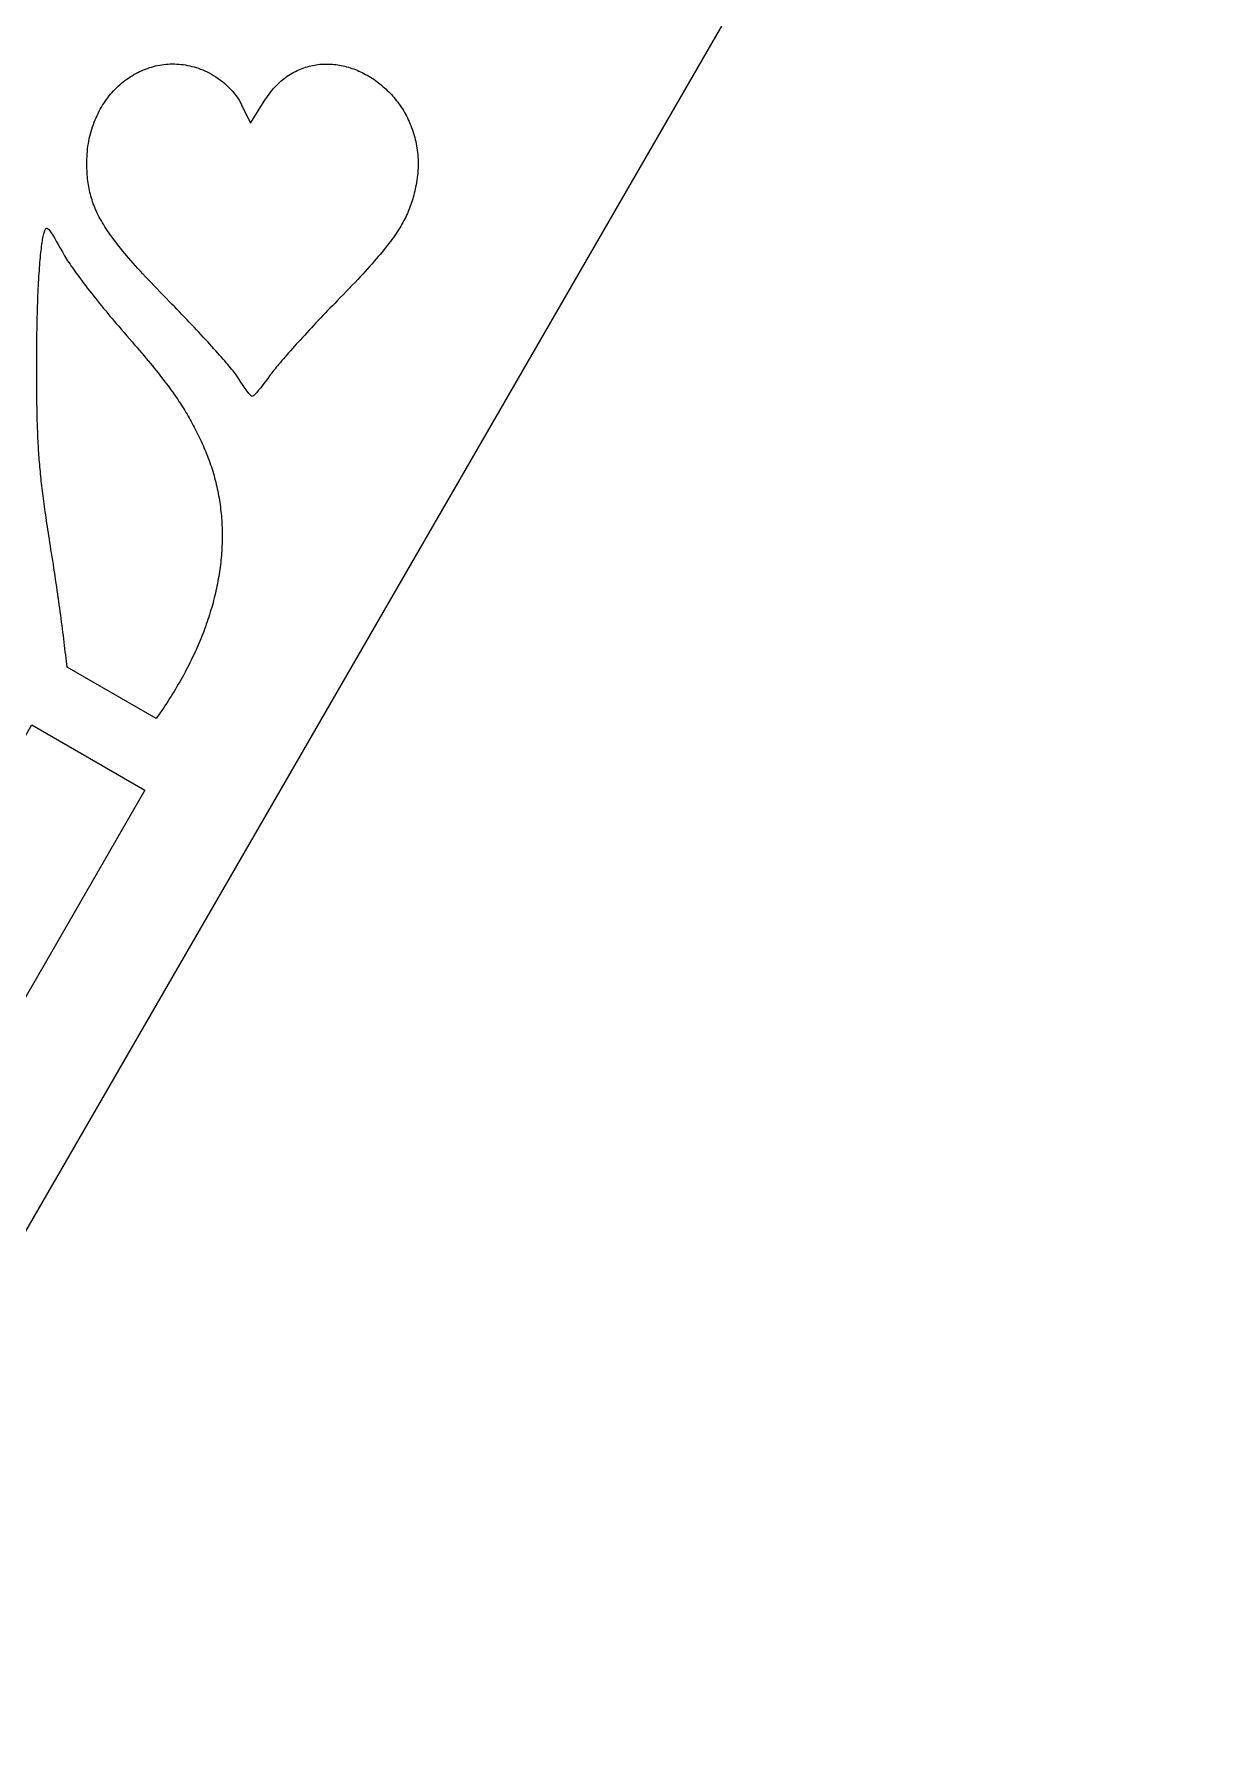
# Model space of a CAD drawing. Header units: millimetres. Extents: x 10 to 410, y 18 to 283.
# Drawn here: x 344.24 to 372, y 160.38 to 200.96 of the extents above; entities that cross this region are included whole.
import ezdxf

# ---------------------------------------------------------------- set-up
doc = ezdxf.new("R2010")
doc.units = ezdxf.units.MM
doc.layers.add('CUT', color=1, linetype='Continuous')

msp = doc.modelspace()

# ---------------------------------------------------------------- linework, layer by layer
at = {"layer": 'CUT'}
for points in [[(337, 160.3782), (372, 221), (337, 281.6218), (267, 281.6218), (232, 221), (267, 160.3782)], [(346.8814, 195.2072), (346.8193, 195.274), (346.759, 195.3395), (346.7004, 195.4038), (346.6436, 195.4669), (346.5884, 195.5287), (346.535, 195.5895), (346.4831, 195.6491), (346.433, 195.7076), (346.3844, 195.7651), (346.3374, 195.8217), (346.292, 195.8773), (346.2481, 195.932), (346.2058, 195.9858), (346.1649, 196.0388), (346.1256, 196.0909), (346.0876, 196.1424), (346.0511, 196.1931), (346.016, 196.2432), (345.9823, 196.2926), (345.9499, 196.3414), (345.9188, 196.3897), (345.8891, 196.4375), (345.8607, 196.4847), (345.8335, 196.5316), (345.8075, 196.578), (345.7828, 196.6241), (345.7592, 196.6699), (345.7369, 196.7154), (345.7157, 196.7607), (345.6956, 196.8057), (345.6766, 196.8506), (345.6586, 196.8954), (345.6418, 196.9401), (345.6259, 196.9847), (345.6111, 197.0293), (345.5972, 197.074), (345.5843, 197.1188), (345.5724, 197.1636), (345.5613, 197.2086), (345.5512, 197.2538), (345.5419, 197.2993), (345.5335, 197.345), (345.5259, 197.391), (345.519, 197.4374), (345.513, 197.4841), (345.5077, 197.5313), (345.5031, 197.579), (345.4993, 197.6272), (345.4961, 197.6759), (345.4936, 197.7252), (345.4917, 197.7751), (345.4904, 197.8257), (345.4897, 197.8769), (345.4896, 197.929), (345.4905, 197.9931), (345.4928, 198.0566), (345.4965, 198.1195), (345.5016, 198.1817), (345.5081, 198.2434), (345.5159, 198.3043), (345.525, 198.3647), (345.5354, 198.4243), (345.5471, 198.4832), (345.5601, 198.5415), (345.5742, 198.599), (345.5897, 198.6558), (345.6063, 198.7118), (345.624, 198.7671), (345.643, 198.8216), (345.663, 198.8753), (345.6842, 198.9282), (345.7065, 198.9803), (345.7299, 199.0316), (345.7543, 199.082), (345.7798, 199.1316), (345.8062, 199.1803), (345.8337, 199.2281), (345.8621, 199.275), (345.8915, 199.321), (345.9219, 199.366), (345.9531, 199.4102), (345.9853, 199.4533), (346.0183, 199.4955), (346.0522, 199.5368), (346.0869, 199.577), (346.1224, 199.6162), (346.1587, 199.6544), (346.1958, 199.6916), (346.2337, 199.7277), (346.2722, 199.7627), (346.3115, 199.7967), (346.3515, 199.8295), (346.3922, 199.8613), (346.4335, 199.8919), (346.4755, 199.9215), (346.518, 199.9498), (346.5612, 199.977), (346.6049, 200.0031), (346.6492, 200.0279), (346.694, 200.0515), (346.7393, 200.0739), (346.7851, 200.0951), (346.8314, 200.1151), (346.8782, 200.1338), (346.9254, 200.1512), (346.9729, 200.1673), (347.0209, 200.1821), (347.0693, 200.1957), (347.118, 200.2079), (347.167, 200.2187), (347.2163, 200.2282), (347.266, 200.2363), (347.3159, 200.2431), (347.366, 200.2484), (347.4164, 200.2524), (347.467, 200.2549), (347.5178, 200.256), (347.5688, 200.2556), (347.6199, 200.2538), (347.6711, 200.2504), (347.7225, 200.2456), (347.7739, 200.2393), (347.8254, 200.2315), (347.8769, 200.2221), (347.9285, 200.2112), (347.9801, 200.1987), (348.0317, 200.1847), (348.0832, 200.169), (348.1347, 200.1518), (348.1862, 200.133), (348.2375, 200.1125), (348.2887, 200.0903), (348.3398, 200.0665), (348.3908, 200.0411), (348.4415, 200.0139), (348.4921, 199.9851), (348.5487, 199.9503), (348.6041, 199.9131), (348.6583, 199.8739), (348.7111, 199.8326), (348.7623, 199.7894), (348.8118, 199.7445), (348.8595, 199.6979), (348.9052, 199.6499), (348.9489, 199.6006), (348.9903, 199.5502), (349.0294, 199.4986), (349.066, 199.4462), (349.0999, 199.3931), (349.1311, 199.3393), (349.1595, 199.285), (349.3727, 198.8522), (349.6931, 199.3697), (349.723, 199.4169), (349.7536, 199.4627), (349.7848, 199.5071), (349.8166, 199.5501), (349.849, 199.5917), (349.882, 199.632), (349.9154, 199.6709), (349.9495, 199.7085), (349.984, 199.7447), (350.0191, 199.7796), (350.0546, 199.8132), (350.0906, 199.8454), (350.1271, 199.8764), (350.164, 199.9061), (350.2013, 199.9345), (350.239, 199.9616), (350.2771, 199.9874), (350.3156, 200.012), (350.3545, 200.0354), (350.3936, 200.0575), (350.4332, 200.0784), (350.473, 200.098), (350.5131, 200.1165), (350.5535, 200.1337), (350.5942, 200.1497), (350.6351, 200.1646), (350.6763, 200.1783), (350.7176, 200.1908), (350.7592, 200.2022), (350.8009, 200.2124), (350.8429, 200.2215), (350.8849, 200.2294), (350.9271, 200.2362), (350.9695, 200.2419), (351.0119, 200.2466), (351.0544, 200.2501), (351.097, 200.2525), (351.1397, 200.2538), (351.1824, 200.2541), (351.2251, 200.2533), (351.2678, 200.2515), (351.3106, 200.2486), (351.3533, 200.2447), (351.3959, 200.2398), (351.4386, 200.2339), (351.4811, 200.2269), (351.5236, 200.219), (351.5659, 200.2101), (351.6082, 200.2002), (351.6503, 200.1893), (351.6923, 200.1775), (351.7341, 200.1647), (351.7757, 200.151), (351.8171, 200.1363), (351.8583, 200.1207), (351.8993, 200.1042), (351.94, 200.0868), (351.9805, 200.0685), (352.0207, 200.0494), (352.0606, 200.0293), (352.1003, 200.0084), (352.1395, 199.9866), (352.1785, 199.9639), (352.2171, 199.9404), (352.2553, 199.9161), (352.2931, 199.891), (352.3306, 199.865), (352.3676, 199.8382), (352.4042, 199.8107), (352.4403, 199.7823), (352.476, 199.7532), (352.5112, 199.7233), (352.5459, 199.6926), (352.58, 199.6612), (352.6137, 199.629), (352.6468, 199.5961), (352.6794, 199.5625), (352.7113, 199.5282), (352.7427, 199.4931), (352.7735, 199.4574), (352.8036, 199.4209), (352.8331, 199.3838), (352.862, 199.346), (352.8901, 199.3076), (352.9176, 199.2685), (352.9444, 199.2287), (352.9705, 199.1883), (352.9958, 199.1473), (353.0204, 199.1057), (353.0442, 199.0635), (353.0673, 199.0206), (353.0895, 198.9772), (353.1109, 198.9332), (353.1315, 198.8886), (353.1513, 198.8435), (353.1702, 198.7978), (353.1882, 198.7515), (353.2053, 198.7047), (353.2215, 198.6574), (353.2368, 198.6096), (353.2511, 198.5613), (353.2645, 198.5124), (353.2769, 198.4631), (353.2883, 198.4133), (353.2988, 198.363), (353.3082, 198.3122), (353.3165, 198.261), (353.3238, 198.2094), (353.3301, 198.1573), (353.3353, 198.1048), (353.3393, 198.0518), (353.3423, 197.9985), (353.3441, 197.9447), (353.3448, 197.8906), (353.3443, 197.8361), (353.3426, 197.7812), (353.3397, 197.7259), (353.3356, 197.6703), (353.3303, 197.6143), (353.3238, 197.558), (353.316, 197.5013), (353.3069, 197.4444), (353.2966, 197.3871), (353.2849, 197.3295), (353.2745, 197.2821), (353.2637, 197.2354), (353.2524, 197.1892), (353.2407, 197.1437), (353.2285, 197.0987), (353.2157, 197.0541), (353.2023, 197.01), (353.1883, 196.9662), (353.1736, 196.9228), (353.1583, 196.8796), (353.1422, 196.8367), (353.1254, 196.7939), (353.1077, 196.7512), (353.0893, 196.7086), (353.0699, 196.666), (353.0497, 196.6234), (353.0285, 196.5807), (353.0064, 196.5378), (352.9832, 196.4948), (352.959, 196.4515), (352.9337, 196.4079), (352.9074, 196.364), (352.8798, 196.3196), (352.8511, 196.2749), (352.8211, 196.2296), (352.79, 196.1838), (352.7575, 196.1374), (352.7236, 196.0903), (352.6885, 196.0426), (352.6519, 195.9941), (352.6139, 195.9447), (352.5744, 195.8946), (352.5335, 195.8435), (352.4909, 195.7915), (352.4469, 195.7384), (352.4012, 195.6843), (352.3538, 195.6291), (352.3048, 195.5728), (352.2541, 195.5152), (352.2016, 195.4563), (352.1474, 195.3962), (352.0913, 195.3347), (352.0334, 195.2717), (351.9736, 195.2073), (351.9118, 195.1414), (351.8481, 195.0739), (351.7824, 195.0048), (351.7147, 194.934), (351.6449, 194.8615), (351.573, 194.7873), (351.499, 194.7112), (351.4228, 194.6332), (351.3669, 194.576), (351.3109, 194.5184), (351.2549, 194.4605), (351.1988, 194.4023), (351.1429, 194.3439), (351.0871, 194.2854), (351.0315, 194.2269), (350.9762, 194.1685), (350.9213, 194.1102), (350.8669, 194.0521), (350.8129, 193.9943), (350.7596, 193.9369), (350.7068, 193.88), (350.6549, 193.8236), (350.6037, 193.7677), (350.5534, 193.7126), (350.504, 193.6583), (350.4556, 193.6048), (350.4084, 193.5522), (350.3622, 193.5007), (350.3173, 193.4502), (350.2737, 193.4009), (350.2315, 193.3528), (350.1907, 193.3061), (350.1514, 193.2607), (350.1137, 193.2169), (350.0777, 193.1746), (350.0434, 193.1339), (350.0108, 193.095), (349.9802, 193.0579), (349.9515, 193.0226), (349.9247, 192.9893), (349.9001, 192.958), (349.8776, 192.9289), (349.8574, 192.9019), (349.8394, 192.8772), (349.7794, 192.7943), (349.7208, 192.7156), (349.6645, 192.6422), (349.6114, 192.5752), (349.5624, 192.5156), (349.5184, 192.4645), (349.4803, 192.423), (349.4491, 192.3922), (349.4256, 192.3731), (349.4107, 192.3669), (349.3929, 192.376), (349.3661, 192.401), (349.3317, 192.4403), (349.291, 192.492), (349.2453, 192.5544), (349.1958, 192.6258), (349.144, 192.7044), (349.091, 192.7886), (349.0786, 192.808), (349.0638, 192.8298), (349.0466, 192.854), (349.0271, 192.8804), (349.0054, 192.9089), (348.9815, 192.9396), (348.9555, 192.9724), (348.9274, 193.0071), (348.8973, 193.0438), (348.8654, 193.0822), (348.8315, 193.1225), (348.7959, 193.1644), (348.7585, 193.208), (348.7195, 193.2531), (348.6788, 193.2997), (348.6366, 193.3477), (348.593, 193.3971), (348.5479, 193.4478), (348.5014, 193.4996), (348.4537, 193.5526), (348.4047, 193.6067), (348.3545, 193.6617), (348.3033, 193.7177), (348.251, 193.7745), (348.1977, 193.8322), (348.1436, 193.8905), (348.0885, 193.9495), (348.0327, 194.009), (347.9761, 194.0691), (347.9189, 194.1296), (347.8611, 194.1905), (347.8028, 194.2516), (347.7439, 194.313), (347.6847, 194.3746), (347.6251, 194.4362), (347.5652, 194.4978), (347.5051, 194.5594), (347.4449, 194.6209), (347.3678, 194.6995), (347.2926, 194.7766), (347.2194, 194.8521), (347.148, 194.926), (347.0786, 194.9984), (347.011, 195.0694), (346.9453, 195.139)], [(347.1299, 184.7252), (345.0189, 185.9439), (345.0117, 186.0116), (345.0038, 186.0849), (344.9956, 186.1589), (344.9872, 186.2335), (344.9786, 186.3087), (344.9698, 186.3846), (344.9608, 186.4611), (344.9516, 186.5382), (344.9421, 186.6159), (344.9324, 186.6943), (344.9226, 186.7733), (344.9125, 186.8528), (344.9021, 186.933), (344.8916, 187.0138), (344.8809, 187.0952), (344.8699, 187.1771), (344.8587, 187.2597), (344.8473, 187.3428), (344.8357, 187.4265), (344.8239, 187.5108), (344.8119, 187.5956), (344.7997, 187.681), (344.7872, 187.7669), (344.7746, 187.8534), (344.7617, 187.9405), (344.7486, 188.0281), (344.7354, 188.1162), (344.7219, 188.2049), (344.7082, 188.2941), (344.6943, 188.3838), (344.6801, 188.474), (344.6658, 188.5648), (344.6513, 188.656), (344.6379, 188.7397), (344.6249, 188.8218), (344.6122, 188.9022), (344.5999, 188.9809), (344.5879, 189.0582), (344.5762, 189.134), (344.5648, 189.2083), (344.5537, 189.2813), (344.543, 189.3529), (344.5325, 189.4233), (344.5224, 189.4924), (344.5125, 189.5604), (344.5029, 189.6272), (344.4937, 189.693), (344.4847, 189.7578), (344.476, 189.8216), (344.4675, 189.8844), (344.4594, 189.9465), (344.4515, 190.0077), (344.4438, 190.0681), (344.4364, 190.1279), (344.4293, 190.187), (344.4224, 190.2455), (344.4158, 190.3035), (344.4094, 190.3609), (344.4032, 190.4179), (344.3973, 190.4746), (344.3916, 190.5309), (344.3861, 190.5869), (344.3808, 190.6426), (344.3758, 190.6982), (344.3709, 190.7537), (344.3663, 190.809), (344.3618, 190.8644), (344.3576, 190.9197), (344.3535, 190.9752), (344.3497, 191.0308), (344.346, 191.0865), (344.3425, 191.1425), (344.3391, 191.1988), (344.336, 191.2554), (344.333, 191.3124), (344.3302, 191.3698), (344.3275, 191.4277), (344.325, 191.4862), (344.3226, 191.5453), (344.3203, 191.605), (344.3182, 191.6654), (344.3163, 191.7266), (344.3145, 191.7886), (344.3128, 191.8514), (344.3112, 191.9152), (344.3097, 191.9799), (344.3084, 192.0456), (344.3071, 192.1124), (344.306, 192.1803), (344.3049, 192.2493), (344.304, 192.3196), (344.3032, 192.3912), (344.3024, 192.4641), (344.3017, 192.5383), (344.3011, 192.614), (344.3006, 192.6912), (344.3001, 192.7699), (344.2997, 192.8502), (344.2994, 192.9568), (344.2992, 193.0623), (344.2993, 193.1669), (344.2995, 193.2705), (344.3, 193.373), (344.3007, 193.4744), (344.3015, 193.5746), (344.3026, 193.6737), (344.3039, 193.7716), (344.3054, 193.8682), (344.307, 193.9636), (344.3089, 194.0576), (344.3109, 194.1503), (344.3131, 194.2417), (344.3155, 194.3316), (344.3181, 194.42), (344.3209, 194.507), (344.3238, 194.5924), (344.3269, 194.6763), (344.3302, 194.7586), (344.3337, 194.8393), (344.3373, 194.9182), (344.341, 194.9955), (344.345, 195.0711), (344.3491, 195.1449), (344.3533, 195.2169), (344.3577, 195.287), (344.3623, 195.3553), (344.367, 195.4217), (344.3718, 195.4861), (344.3768, 195.5485), (344.382, 195.6089), (344.3872, 195.6673), (344.3926, 195.7235), (344.3982, 195.7777), (344.4039, 195.8297), (344.4097, 195.8795), (344.4156, 195.927), (344.4217, 195.9723), (344.4278, 196.0154), (344.4341, 196.056), (344.4405, 196.0943), (344.4471, 196.1302), (344.4537, 196.1637), (344.4605, 196.1946), (344.4673, 196.2231), (344.4743, 196.249), (344.4813, 196.2724), (344.4885, 196.2931), (344.4958, 196.3112), (344.5031, 196.3266), (344.5106, 196.3392), (344.5181, 196.3491), (344.5257, 196.3562), (344.5334, 196.3605), (344.5412, 196.3619), (344.5568, 196.3544), (344.5791, 196.3328), (344.6074, 196.2983), (344.6409, 196.252), (344.6789, 196.1952), (344.7205, 196.129), (344.7651, 196.0547), (344.8117, 195.9734), (344.8598, 195.8863), (344.9084, 195.7946), (344.9239, 195.7659), (344.9415, 195.7347), (344.9613, 195.7013), (344.9831, 195.6657), (345.0068, 195.6279), (345.0325, 195.5882), (345.06, 195.5465), (345.0893, 195.503), (345.1203, 195.4578), (345.1529, 195.4109), (345.1871, 195.3625), (345.2227, 195.3127), (345.2597, 195.2615), (345.2981, 195.209), (345.3378, 195.1554), (345.3786, 195.1006), (345.4206, 195.0449), (345.4636, 194.9884), (345.5077, 194.931), (345.5526, 194.8729), (345.5983, 194.8142), (345.6449, 194.755), (345.6921, 194.6954), (345.74, 194.6355), (345.7884, 194.5753), (345.8373, 194.515), (345.8867, 194.4547), (345.9363, 194.3944), (345.9863, 194.3342), (346.0364, 194.2743), (346.0867, 194.2147), (346.1371, 194.1555), (346.1874, 194.0969), (346.2376, 194.0389), (346.3062, 193.96), (346.373, 193.883), (346.4379, 193.8079), (346.501, 193.7346), (346.5624, 193.6631), (346.6221, 193.5934), (346.6801, 193.5253), (346.7365, 193.4588), (346.7912, 193.3939), (346.8445, 193.3305), (346.8962, 193.2685), (346.9465, 193.208), (346.9953, 193.1488), (347.0428, 193.0909), (347.0888, 193.0342), (347.1336, 192.9787), (347.1771, 192.9243), (347.2194, 192.871), (347.2604, 192.8187), (347.3003, 192.7674), (347.3391, 192.7169), (347.3768, 192.6673), (347.4134, 192.6186), (347.4491, 192.5705), (347.4837, 192.5232), (347.5175, 192.4764), (347.5504, 192.4303), (347.5824, 192.3847), (347.6136, 192.3395), (347.644, 192.2948), (347.6737, 192.2504), (347.7028, 192.2063), (347.7311, 192.1625), (347.7589, 192.1189), (347.786, 192.0754), (347.8127, 192.032), (347.8388, 191.9886), (347.8645, 191.9452), (347.8897, 191.9017), (347.9146, 191.8581), (347.9392, 191.8143), (347.9634, 191.7702), (347.9873, 191.7259), (348.0111, 191.6812), (348.0346, 191.6361), (348.0581, 191.5906), (348.0814, 191.5445), (348.1046, 191.4978), (348.1278, 191.4506), (348.151, 191.4026), (348.1743, 191.3539), (348.1976, 191.3045), (348.2211, 191.2541), (348.2439, 191.2042), (348.2662, 191.1541), (348.2879, 191.1038), (348.309, 191.0534), (348.3296, 191.0029), (348.3496, 190.9521), (348.3691, 190.9013), (348.388, 190.8502), (348.4063, 190.7991), (348.424, 190.7478), (348.4412, 190.6963), (348.4579, 190.6447), (348.474, 190.593), (348.4895, 190.5411), (348.5044, 190.4891), (348.5188, 190.4369), (348.5327, 190.3846), (348.5459, 190.3322), (348.5587, 190.2797), (348.5708, 190.227), (348.5824, 190.1742), (348.5935, 190.1213), (348.604, 190.0683), (348.6139, 190.0151), (348.6233, 189.9618), (348.6321, 189.9084), (348.6404, 189.8549), (348.6482, 189.8013), (348.6553, 189.7476), (348.662, 189.6937), (348.668, 189.6398), (348.6735, 189.5857), (348.6785, 189.5316), (348.6829, 189.4773), (348.6868, 189.423), (348.6901, 189.3685), (348.6929, 189.314), (348.6951, 189.2593), (348.6968, 189.2046), (348.698, 189.1498), (348.6985, 189.0949), (348.6986, 189.0399), (348.6981, 188.9848), (348.697, 188.9296), (348.6954, 188.8744), (348.6933, 188.8191), (348.6906, 188.7637), (348.6874, 188.7082), (348.6837, 188.6526), (348.6794, 188.597), (348.6745, 188.5413), (348.6691, 188.4856), (348.6632, 188.4298), (348.6568, 188.3739), (348.6498, 188.3179), (348.6422, 188.2619), (348.6342, 188.2058), (348.6255, 188.1497), (348.6164, 188.0935), (348.6067, 188.0373), (348.5965, 187.981), (348.5857, 187.9247), (348.5745, 187.8683), (348.5626, 187.8119), (348.5503, 187.7554), (348.5374, 187.6989), (348.524, 187.6423), (348.51, 187.5857), (348.4955, 187.5291), (348.4805, 187.4725), (348.465, 187.4158), (348.4489, 187.359), (348.4323, 187.3023), (348.4152, 187.2455), (348.3975, 187.1887), (348.3794, 187.1319), (348.3607, 187.075), (348.3414, 187.0181), (348.3217, 186.9613), (348.3014, 186.9044), (348.2806, 186.8474), (348.2592, 186.7905), (348.2374, 186.7336), (348.215, 186.6766), (348.1921, 186.6197), (348.1687, 186.5627), (348.1447, 186.5057), (348.1202, 186.4488), (348.0952, 186.3918), (348.0697, 186.3348), (348.0437, 186.2779), (348.0172, 186.2209), (347.9901, 186.164), (347.9625, 186.107), (347.9344, 186.0501), (347.9058, 185.9932), (347.8767, 185.9363), (347.847, 185.8794), (347.8169, 185.8226), (347.7862, 185.7658), (347.755, 185.7089), (347.7233, 185.6522), (347.6911, 185.5954), (347.6583, 185.5387), (347.6251, 185.482), (347.5913, 185.4253), (347.5571, 185.3686), (347.5223, 185.312), (347.487, 185.2555), (347.4512, 185.199), (347.4149, 185.1425), (347.3781, 185.086), (347.3408, 185.0296), (347.303, 184.9733), (347.2646, 184.917), (347.2258, 184.8608), (347.1865, 184.8046), (347.1466, 184.7484)], [(342.8173, 176.0144), (340.1327, 177.5644), (344.1827, 184.5792), (346.8673, 183.0292)]]:
    msp.add_lwpolyline(points, close=True, dxfattribs=at)

doc.saveas('drawing.dxf')
